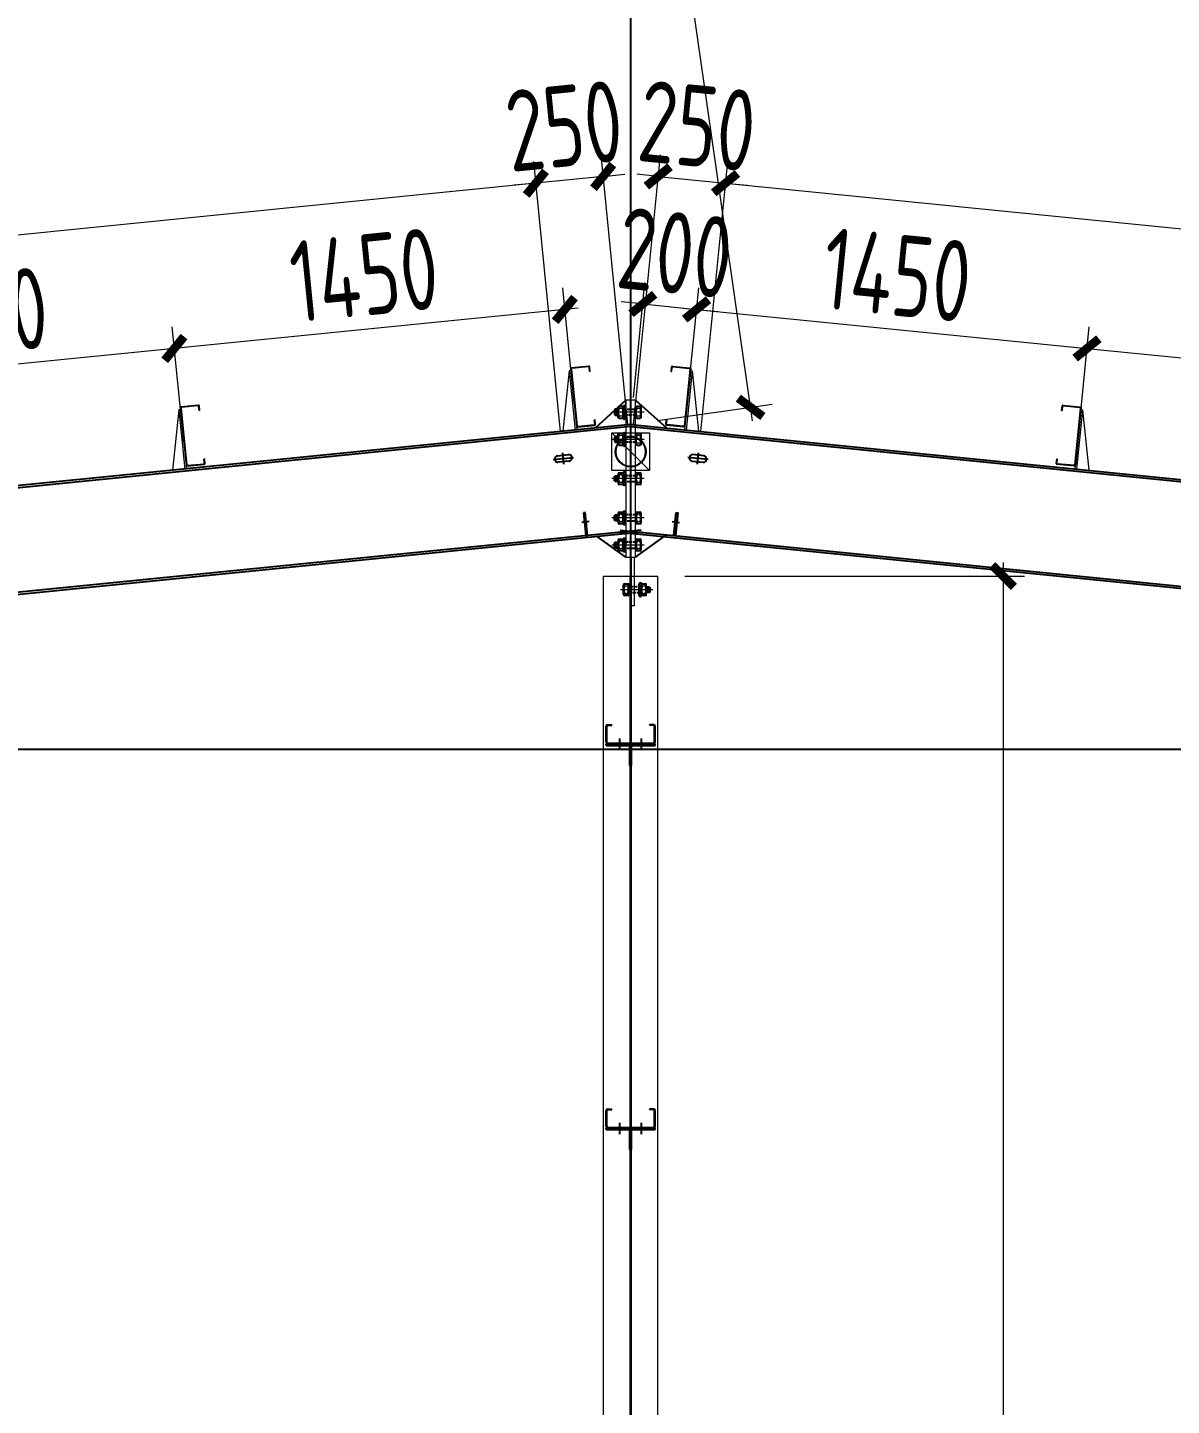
# Model space of a CAD drawing. Header units: millimetres. Extents: x -300006 to 582436, y -239689 to 0.
# Drawn here: x -79431 to -75204, y -214341 to -209249 of the extents above; entities that cross this region are included whole.
import ezdxf

# ---------------------------------------------------------------- set-up
doc = ezdxf.new("R2010")
doc.units = ezdxf.units.MM
doc.linetypes.add('ACAD_ISO02W100', pattern=[15, 12, -3])
doc.linetypes.add('DIVIDE2', pattern=[15.875, 6.35, -3.175, 0, -3.175, 0, -3.175])
for name, color, linetype in [('CENTER', 1, 'Continuous'), ('OTHEA', 253, 'Continuous'), ('PUB_HATCH', 8, 'Continuous'), ('螺栓', 15, 'Continuous')]:
    doc.layers.add(name, color=color, linetype=linetype)
doc.layers.add('钢架', color=7, linetype='Continuous', lineweight=25)
doc.styles.add('样式 1', font='gbenor.shx', dxfattribs={"width": 0.8, "height": 300})
doc.dimstyles.new('1细化GJ实际标注', dxfattribs={"dimtxt": 800, "dimasz": 80, "dimexe": 80, "dimexo": 100, "dimgap": 50, "dimtad": 1, "dimdec": 0, "dimzin": 0, "dimdsep": 46, "dimtxsty": '样式 1', "dimblk1": 'ARCHTICK', "dimblk2": 'ARCHTICK', "dimsah": 1, "dimcen": 0.09, "dimdle": 50, "dimclrd": 252, "dimclre": 252, "dimclrt": 7, "dimadec": 0, "dimazin": 0, "dimtfac": 1, "dimtdec": 0, "dimtix": 1, "dimtmove": 2, "dimatfit": 3, "dimldrblk": 'ARCHTICK', "dimfxl": 80, "dimtolj": 1, "dimtzin": 0, "dimlwd": 13, "dimlwe": 13, "dimarcsym": 0})

# ---------------------------------------------------------------- blocks, each defined once
blk = doc.blocks.new('螺栓')
at = {"layer": 'CENTER', "lineweight": 18, "ltscale": 10}
blk.add_line((-69.5, 0), (50, 0), dxfattribs=at)
at = {"layer": '螺栓'}
for p, q in [((-58, -18.1), (-58, 18.1)), ((-58, 18.1), (-58, -18.1)), ((-55.3, 22), (-42.4, 22)), ((-39.7, -18.1), (-39.7, 18.1)), ((-39.7, -18.1), (-39.7, 18.1)), ((-39.7, -11), (-39.7, 11)), ((0, -22), (0, 22)), ((2.7, 24.7), (4.6, 24.7)), ((7.3, 22), (7.3, -22)), ((7.3, -18.1), (7.3, 18.1)), ((10.1, 22), (22.9, 22)), ((25.7, -18.1), (25.7, 18.1)), ((25.7, -18.1), (25.7, 18.1)), ((25.7, -11), (25.7, 11)), ((25.7, 11), (36.7, 11)), ((36.7, 11), (39.4, 8.2)), ((39.4, 8.2), (39.4, -7.9)), ((-58, -14.1), (-58, -18.1)), ((-42.4, -22), (-55.3, -22)), ((4.6, -24.8), (2.7, -24.8)), ((7.3, -14.1), (7.3, -18.1)), ((22.9, -22), (10.1, -22)), ((34.8, -11), (25.7, -11)), ((37.1, -11), (34.8, -11)), ((39.4, -7.9), (37.1, -11))]:
    blk.add_line(p, q, dxfattribs=at)
at = {"layer": '螺栓', "color": 5, "linetype": 'ACAD_ISO02W100'}
for p, q in [((-58, -11), (-58, 11)), ((7.3, 11), (-39.7, 11)), ((7.3, -11), (7.3, 11)), ((-39.7, -11), (7.3, -11))]:
    blk.add_line(p, q, dxfattribs=at)
at = {"layer": '螺栓', "lineweight": 18}
for p, q in [((-55.3, 14.1), (-42.4, 14.1)), ((10.1, 14.1), (22.9, 14.1)), ((-55.3, -14.1), (-42.4, -14.1)), ((10.1, -14.1), (22.9, -14.1))]:
    blk.add_line(p, q, dxfattribs=at)
at = {"layer": '螺栓', "color": 5}
for p, q in [((26, 0), (25.8, -11)), ((26.2, 11), (26, 0)), ((27.5, 0), (27.4, -0.7)), ((27.5, 5.1), (27.5, 3.6)), ((27.5, 2.9), (27.5, 1.5)), ((27.5, 0.7), (27.5, 0)), ((27.7, 11), (27.6, 10.2)), ((27.6, 9.5), (27.6, 8)), ((27.6, 7.3), (27.6, 5.8)), ((28.9, 0), (28.7, -11)), ((29.1, 11), (28.9, 0)), ((30.5, 5.1), (30.4, 3.6)), ((30.4, 2.9), (30.4, 1.4)), ((30.4, 0.7), (30.4, 0)), ((30.4, 0), (30.4, -0.8)), ((30.6, 11), (30.5, 10.1)), ((30.5, 9.4), (30.5, 8)), ((30.5, 7.2), (30.5, 5.8)), ((31.8, 0), (31.6, -11)), ((32, 11), (31.8, 0)), ((33.4, 5), (33.3, 3.5)), ((33.3, 2.8), (33.3, 1.4)), ((33.3, 0.6), (33.3, 0)), ((33.3, 0), (33.3, -0.8)), ((33.4, 9.4), (33.4, 7.9)), ((33.4, 7.2), (33.4, 5.7)), ((33.5, 11), (33.5, 10.1)), ((34.7, 0), (34.5, -11)), ((34.9, 11), (34.7, 0)), ((36.2, 2.8), (36.2, 1.3)), ((36.2, 0.6), (36.2, 0)), ((36.2, 0), (36.2, -0.9)), ((36.4, 9.3), (36.3, 7.9)), ((36.3, 7.1), (36.3, 5.7)), ((36.3, 5), (36.3, 3.5)), ((36.4, 11), (36.4, 10)), ((37.6, 0), (37.5, -10.5)), ((37.8, 9.8), (37.6, 0)), ((39.2, 2.7), (39.1, 1.3)), ((39.1, 0.5), (39.1, 0)), ((39.1, 0), (39.1, -0.9)), ((39.3, 8.4), (39.2, 7.8)), ((39.2, 7.1), (39.2, 5.6)), ((39.2, 4.9), (39.2, 3.4)), ((27.4, -5.8), (27.3, -7.3)), ((27.3, -8), (27.3, -9.4)), ((27.3, -10.2), (27.3, -11)), ((27.4, -1.4), (27.4, -2.9)), ((27.4, -3.6), (27.4, -5.1)), ((30.3, -5.9), (30.2, -7.3)), ((30.2, -8), (30.2, -9.5)), ((30.2, -10.2), (30.2, -11)), ((30.3, -1.5), (30.3, -2.9)), ((30.3, -3.7), (30.3, -5.1)), ((33.1, -8.1), (33.1, -9.5)), ((33.1, -10.3), (33.1, -11)), ((33.3, -1.5), (33.2, -3)), ((33.2, -3.7), (33.2, -5.2)), ((33.2, -5.9), (33.2, -7.4)), ((36.1, -8.1), (36, -9.6)), ((36, -10.3), (36, -11)), ((36.2, -1.6), (36.1, -3.1)), ((36.1, -3.8), (36.1, -5.2)), ((36.1, -6), (36.1, -7.4)), ((39.1, -1.6), (39, -3.1)), ((39, -3.8), (39, -5.3)), ((39, -6), (39, -7.5)), ((39, -8.2), (39, -8.5))]:
    blk.add_line(p, q, dxfattribs=at)
at = {"layer": '螺栓'}
for centre, radius, start, end in [((-53.8, 18.1), 4.18, 110.0359, 249.9631), ((-20.3, 0), 37.7, 157.9879, 202.0111), ((-43.9, 18.1), 4.18, 290.0359, 69.9631), ((-77.4, 0), 37.7, 337.9879, 22.0111), ((2.7, 22), 2.75, 89.9995, 179.9995), ((4.6, 22), 2.75, 359.9995, 89.9995), ((11.5, 18.1), 4.18, 110.0359, 249.9631), ((45.1, 0), 37.7, 157.9879, 202.0111), ((21.5, 18.1), 4.18, 290.0359, 69.9631), ((-12.1, 0), 37.7, 337.9879, 22.0111), ((-53.8, -18.1), 4.18, 110.0359, 249.9631), ((-43.9, -18.1), 4.18, 290.0359, 69.9631), ((2.7, -22), 2.75, 179.9995, 269.9995), ((4.6, -22), 2.75, 269.9995, 359.9995), ((11.5, -18.1), 4.18, 110.0359, 249.9631), ((21.5, -18.1), 4.18, 290.0359, 69.9631)]:
    blk.add_arc(centre, radius, start, end, dxfattribs=at)
blk = doc.blocks.new('_ArchTick')
at = {"color": 0, "linetype": 'ByBlock', "const_width": 0.4}
blk.add_lwpolyline([(-0.5, -0.5), (0.5, 0.5)], dxfattribs=at)
blk = doc.blocks.new('*D420')
at = {"color": 252, "lineweight": 13, "transparency": 16777216}
for p, q in [((-76752.3, -210702.2), (-77441.3, -205896.6)), ((-77778.2, -205995.4), (-77355, -205934.8)), ((-77103.5, -210702), (-76680.2, -210641.3))]:
    blk.add_line(p, q, dxfattribs=at)
at = {"layer": 'Defpoints', "color": 0, "transparency": 16777216}
for p in [(-77434.2, -205946.1), (-77877.2, -206009.6), (-77202.5, -210716.2)]:
    blk.add_point(p, dxfattribs=at)
at = {"color": 252, "lineweight": 13, "transparency": 16777216, "xscale": 80, "yscale": 80, "zscale": 80}
for p, rotation in [((-77434.2, -205946.1), 98.15877461696832), ((-76759.4, -210652.7), 278.1587746169683)]:
    blk.add_blockref('_ArchTick', p, dxfattribs=dict(at, rotation=rotation))
at = {"color": 7, "transparency": 16777216, "insert": (-76898.8, -208271), "char_height": 300, "attachment_point": 5, "rotation": 278.1588, "style": '样式 1'}
blk.add_mtext('\\A1;4755', dxfattribs=at)
blk = doc.blocks.new('*D419')
at = {"color": 252, "lineweight": 13, "transparency": 16777216}
for p, q in [((-77411.3, -210636.7), (-77453.8, -210211.4)), ((-77396.1, -210286), (-78938.4, -210440.1)), ((-78854.1, -210780.9), (-78896.6, -210355.5))]:
    blk.add_line(p, q, dxfattribs=at)
at = {"layer": 'Defpoints', "color": 0, "transparency": 16777216}
for p in [(-78888.6, -210435.1), (-77401.3, -210736.2), (-78844.1, -210880.4)]:
    blk.add_point(p, dxfattribs=at)
at = {"color": 252, "lineweight": 13, "transparency": 16777216, "xscale": 80, "yscale": 80, "zscale": 80}
for p, rotation in [((-77445.8, -210291), 5.705221737522388), ((-78888.6, -210435.1), 185.7052217375224)]:
    blk.add_blockref('_ArchTick', p, dxfattribs=dict(at, rotation=rotation))
at = {"color": 7, "transparency": 16777216, "insert": (-78187.1, -210164), "char_height": 300, "attachment_point": 5, "rotation": 5.7052, "style": '样式 1'}
blk.add_mtext('\\A1;1450', dxfattribs=at)
blk = doc.blocks.new('*D421')
at = {"color": 252, "lineweight": 13, "transparency": 16777216}
for p, q in [((-77192.4, -210616.7), (-77149.6, -210191.2)), ((-76993.6, -210636.7), (-76950.7, -210211.3)), ((-77157.6, -210270.8), (-77237.2, -210262.8)), ((-77157.6, -210270.8), (-76958.8, -210290.9)), ((-76958.8, -210290.9), (-76879.2, -210298.9))]:
    blk.add_line(p, q, dxfattribs=at)
at = {"layer": 'Defpoints', "color": 0, "transparency": 16777216}
for p in [(-76958.8, -210290.9), (-77202.5, -210716.2), (-77003.6, -210736.2)]:
    blk.add_point(p, dxfattribs=at)
at = {"color": 252, "lineweight": 13, "transparency": 16777216, "xscale": 80, "yscale": 80, "zscale": 80}
for p, rotation in [((-77157.6, -210270.8), 354.2504387235687), ((-76958.8, -210290.9), 174.2504387235687)]:
    blk.add_blockref('_ArchTick', p, dxfattribs=dict(at, rotation=rotation))
at = {"color": 7, "transparency": 16777216, "insert": (-77038.1, -210081.9), "char_height": 300, "attachment_point": 5, "rotation": 354.2504, "style": '样式 1'}
blk.add_mtext('\\A1;200', dxfattribs=at)
blk = doc.blocks.new('*D422')
at = {"color": 252, "lineweight": 13, "transparency": 16777216}
for p, q in [((-78854.1, -210781), (-78896.6, -210355.6)), ((-78838.9, -210430.3), (-80381.2, -210584.4)), ((-80296.9, -210925.1), (-80339.4, -210499.8))]:
    blk.add_line(p, q, dxfattribs=at)
at = {"layer": 'Defpoints', "color": 0, "transparency": 16777216}
for p in [(-80331.4, -210579.4), (-78844.1, -210880.5), (-80286.9, -211024.6)]:
    blk.add_point(p, dxfattribs=at)
at = {"color": 252, "lineweight": 13, "transparency": 16777216, "xscale": 80, "yscale": 80, "zscale": 80}
for p, rotation in [((-78888.6, -210435.2), 5.705221737522388), ((-80331.4, -210579.4), 185.7052217375224)]:
    blk.add_blockref('_ArchTick', p, dxfattribs=dict(at, rotation=rotation))
at = {"color": 7, "transparency": 16777216, "insert": (-79629.9, -210308.3), "char_height": 300, "attachment_point": 5, "rotation": 5.7052, "style": '样式 1'}
blk.add_mtext('\\A1;1450', dxfattribs=at)
blk = doc.blocks.new('*D434')
at = {"color": 252, "lineweight": 13, "transparency": 16777216}
for p, q in [((-76993.7, -210636.7), (-76951.2, -210211.4)), ((-77008.9, -210286), (-75466.5, -210440.1)), ((-75550.8, -210780.9), (-75508.3, -210355.5))]:
    blk.add_line(p, q, dxfattribs=at)
at = {"layer": 'Defpoints', "color": 0, "transparency": 16777216}
for p in [(-75516.3, -210435.1), (-77003.6, -210736.2), (-75560.8, -210880.4)]:
    blk.add_point(p, dxfattribs=at)
at = {"color": 252, "lineweight": 13, "transparency": 16777216, "xscale": 80, "yscale": 80, "zscale": 80}
for p, rotation in [((-76959.1, -210291), 174.2947782624776), ((-75516.3, -210435.1), 354.2947782624776)]:
    blk.add_blockref('_ArchTick', p, dxfattribs=dict(at, rotation=rotation))
at = {"color": 7, "transparency": 16777216, "insert": (-76217.8, -210164), "char_height": 300, "attachment_point": 5, "rotation": 354.2948, "style": '样式 1'}
blk.add_mtext('\\A1;1450', dxfattribs=at)
blk = doc.blocks.new('*D430')
at = {"color": 252, "lineweight": 13, "transparency": 16777216}
for p, q in [((-75550.8, -210781), (-75508.4, -210355.6)), ((-75566.1, -210430.3), (-74023.7, -210584.4)), ((-74108, -210925.1), (-74065.5, -210499.8))]:
    blk.add_line(p, q, dxfattribs=at)
at = {"layer": 'Defpoints', "color": 0, "transparency": 16777216}
for p in [(-74073.5, -210579.4), (-75560.8, -210880.5), (-74118, -211024.6)]:
    blk.add_point(p, dxfattribs=at)
at = {"color": 252, "lineweight": 13, "transparency": 16777216, "xscale": 80, "yscale": 80, "zscale": 80}
for p, rotation in [((-75516.3, -210435.2), 174.2947782624776), ((-74073.5, -210579.4), 354.2947782624776)]:
    blk.add_blockref('_ArchTick', p, dxfattribs=dict(at, rotation=rotation))
at = {"color": 7, "transparency": 16777216, "insert": (-74775, -210308.3), "char_height": 300, "attachment_point": 5, "rotation": 354.2948, "style": '样式 1'}
blk.add_mtext('\\A1;1450', dxfattribs=at)
blk = doc.blocks.new('*D462')
at = {"color": 252, "lineweight": 13, "transparency": 16777216}
for p, q in [((-77212.4, -210717.2), (-77312.1, -209720)), ((-77461.2, -210742.1), (-77560.9, -209744.8)), ((-77304.2, -209799.6), (-77552.9, -209824.4)), ((-77304.2, -209799.6), (-77224.6, -209791.6)), ((-77552.9, -209824.4), (-77632.5, -209832.4))]:
    blk.add_line(p, q, dxfattribs=at)
at = {"layer": 'Defpoints', "color": 0, "transparency": 16777216}
for p in [(-77552.9, -209824.4), (-77202.5, -210816.7), (-77451.2, -210841.6)]:
    blk.add_point(p, dxfattribs=at)
at = {"color": 252, "lineweight": 13, "transparency": 16777216, "xscale": 80, "yscale": 80, "zscale": 80}
for p, rotation in [((-77552.9, -209824.4), 5.710593137496324), ((-77304.2, -209799.6), 185.7105931374963)]:
    blk.add_blockref('_ArchTick', p, dxfattribs=dict(at, rotation=rotation))
at = {"color": 7, "transparency": 16777216, "insert": (-77448.4, -209613), "char_height": 300, "attachment_point": 5, "rotation": 5.7106, "style": '样式 1'}
blk.add_mtext('\\A1;250', dxfattribs=at)
blk = doc.blocks.new('*D463')
at = {"color": 252, "lineweight": 13, "transparency": 16777216}
for p, q in [((-77461.2, -210742.1), (-77560.9, -209744.8)), ((-77503.2, -209819.5), (-83184, -210387.5)), ((-83042.5, -211300.2), (-83142.2, -210303))]:
    blk.add_line(p, q, dxfattribs=at)
at = {"layer": 'Defpoints', "color": 0, "transparency": 16777216}
for p in [(-83134.2, -210382.6), (-77451.2, -210841.6), (-83032.5, -211399.7)]:
    blk.add_point(p, dxfattribs=at)
at = {"color": 252, "lineweight": 13, "transparency": 16777216, "xscale": 80, "yscale": 80, "zscale": 80}
for p, rotation in [((-77552.9, -209824.4), 5.710593137500392), ((-83134.2, -210382.6), 185.7105931375004)]:
    blk.add_blockref('_ArchTick', p, dxfattribs=dict(at, rotation=rotation))
at = {"color": 7, "transparency": 16777216, "insert": (-80363.5, -209904.5), "char_height": 300, "attachment_point": 5, "rotation": 5.7106, "style": '样式 1'}
blk.add_mtext('\\A1;5609', dxfattribs=at)
blk = doc.blocks.new('*D466')
at = {"color": 252, "lineweight": 13, "transparency": 16777216}
for p, q in [((-77192.5, -210717.2), (-77092.8, -209720)), ((-76943.8, -210742.1), (-76844, -209744.8)), ((-77100.7, -209799.6), (-77180.3, -209791.6)), ((-77100.7, -209799.6), (-76852, -209824.4)), ((-76852, -209824.4), (-76772.4, -209832.4))]:
    blk.add_line(p, q, dxfattribs=at)
at = {"layer": 'Defpoints', "color": 0, "transparency": 16777216}
for p in [(-76852, -209824.4), (-77202.5, -210816.7), (-76953.7, -210841.6)]:
    blk.add_point(p, dxfattribs=at)
at = {"color": 252, "lineweight": 13, "transparency": 16777216, "xscale": 80, "yscale": 80, "zscale": 80}
for p, rotation in [((-77100.7, -209799.6), 354.2894068625037), ((-76852, -209824.4), 174.2894068625037)]:
    blk.add_blockref('_ArchTick', p, dxfattribs=dict(at, rotation=rotation))
at = {"color": 7, "transparency": 16777216, "insert": (-76956.5, -209613), "char_height": 300, "attachment_point": 5, "rotation": 354.2894, "style": '样式 1'}
blk.add_mtext('\\A1;250', dxfattribs=at)
blk = doc.blocks.new('*D467')
at = {"color": 252, "lineweight": 13, "transparency": 16777216}
for p, q in [((-76943.8, -210742.1), (-76844, -209744.8)), ((-76901.7, -209819.5), (-71220.9, -210387.5)), ((-71362.5, -211300.2), (-71262.7, -210303))]:
    blk.add_line(p, q, dxfattribs=at)
at = {"layer": 'Defpoints', "color": 0, "transparency": 16777216}
for p in [(-71270.7, -210382.6), (-76953.7, -210841.6), (-71372.4, -211399.7)]:
    blk.add_point(p, dxfattribs=at)
at = {"color": 252, "lineweight": 13, "transparency": 16777216, "xscale": 80, "yscale": 80, "zscale": 80}
for p, rotation in [((-76852, -209824.4), 174.2894068624995), ((-71270.7, -210382.6), 354.2894068624996)]:
    blk.add_blockref('_ArchTick', p, dxfattribs=dict(at, rotation=rotation))
at = {"color": 7, "transparency": 16777216, "insert": (-74041.4, -209904.5), "char_height": 300, "attachment_point": 5, "rotation": 354.2894, "style": '样式 1'}
blk.add_mtext('\\A1;5609', dxfattribs=at)
blk = doc.blocks.new('*D529')
at = {"color": 252, "lineweight": 13, "transparency": 16777216}
for p, q in [((-75826.7, -211226.5), (-75826.7, -221940.7)), ((-77002.4, -211276.5), (-75746.7, -211276.5)), ((-77002.4, -221890.7), (-75746.7, -221890.7))]:
    blk.add_line(p, q, dxfattribs=at)
at = {"layer": 'Defpoints', "color": 0, "transparency": 16777216}
for p in [(-77102.4, -211276.5), (-77102.4, -221890.7), (-75826.7, -221890.7)]:
    blk.add_point(p, dxfattribs=at)
at = {"color": 252, "lineweight": 13, "transparency": 16777216, "xscale": 80, "yscale": 80, "zscale": 80}
for p, rotation in [((-75826.7, -211276.5), 90), ((-75826.7, -221890.7), 270)]:
    blk.add_blockref('_ArchTick', p, dxfattribs=dict(at, rotation=rotation))
at = {"color": 7, "transparency": 16777216, "insert": (-76026.7, -216583.6), "char_height": 300, "attachment_point": 5, "rotation": 90, "style": '样式 1'}
blk.add_mtext('\\A1;10614', dxfattribs=at)

msp = doc.modelspace()

# ---------------------------------------------------------------- linework, layer by layer
at = {"color": 1}
for p, q in [((-77202.5, -221915.7), (-77202.5, -200167.6)), ((-113565.6, -211915.7), (-52679.5, -211915.7))]:
    msp.add_line(p, q, dxfattribs=at)
at = {"color": 3, "lineweight": 13}
for p, q in [((-77429.4, -210517.6), (-77452.8, -210741.2)), ((-77429.4, -210517.6), (-77452.8, -210741.2)), ((-77423.4, -210516.9), (-77429.4, -210517.6)), ((-77423.4, -210516.9), (-77429.4, -210517.6)), ((-77429.4, -210517.6), (-77407.3, -210736.7)), ((-77429.4, -210517.6), (-77407.3, -210736.7)), ((-77429.4, -210517.6), (-77407.3, -210736.7)), ((-77429.4, -210517.6), (-77407.3, -210736.7)), ((-77424.2, -210508.6), (-77401.3, -210736.1)), ((-77424.2, -210508.6), (-77401.3, -210736.1)), ((-77424.1, -210510), (-77402.7, -210723.1)), ((-77424.1, -210510), (-77402.7, -210723.1)), ((-77423.4, -210516.9), (-77401.3, -210736.1)), ((-77423.4, -210516.9), (-77401.3, -210736.1)), ((-77356.8, -210500.4), (-77421.5, -210506.7)), ((-77356.8, -210500.4), (-77421.5, -210506.7)), ((-77420.9, -210511.6), (-77399.9, -210720.8)), ((-77420.9, -210511.6), (-77399.9, -210720.8)), ((-77358.5, -210503.6), (-77419.2, -210509.4)), ((-77358.5, -210503.6), (-77419.2, -210509.4)), ((-77354.7, -210520.3), (-77356.3, -210505.3)), ((-77354.7, -210520.3), (-77356.3, -210505.3)), ((-77351.7, -210520), (-77354.7, -210520.3)), ((-77351.7, -210520), (-77354.7, -210520.3)), ((-77351.7, -210520), (-77353.5, -210503)), ((-77351.7, -210520), (-77353.5, -210503)), ((-77053.2, -210520), (-77051.4, -210503)), ((-77053.2, -210520), (-77051.4, -210503)), ((-77053.2, -210520), (-77050.2, -210520.3)), ((-77053.2, -210520), (-77050.2, -210520.3)), ((-77050.2, -210520.3), (-77048.6, -210505.3)), ((-77050.2, -210520.3), (-77048.6, -210505.3)), ((-77048.1, -210500.4), (-76983.5, -210506.7)), ((-77048.1, -210500.4), (-76983.5, -210506.7)), ((-77046.4, -210503.6), (-76985.8, -210509.4)), ((-77046.4, -210503.6), (-76985.8, -210509.4)), ((-76984, -210511.6), (-77005, -210720.8)), ((-76984, -210511.6), (-77005, -210720.8)), ((-76980.7, -210508.6), (-77003.6, -210736.1)), ((-76980.7, -210508.6), (-77003.6, -210736.1)), ((-76981.5, -210516.9), (-77003.6, -210736.1)), ((-76981.5, -210516.9), (-77003.6, -210736.1)), ((-76980.8, -210510), (-77002.2, -210723.1)), ((-76980.8, -210510), (-77002.2, -210723.1)), ((-76975.5, -210517.6), (-76997.6, -210736.7)), ((-76975.5, -210517.6), (-76997.6, -210736.7)), ((-76975.5, -210517.6), (-76997.6, -210736.7)), ((-76975.5, -210517.6), (-76997.6, -210736.7)), ((-76981.5, -210516.9), (-76975.5, -210517.6)), ((-76981.5, -210516.9), (-76975.5, -210517.6)), ((-76975.5, -210517.6), (-76952.2, -210741.2)), ((-76975.5, -210517.6), (-76952.2, -210741.2)), ((-78872.2, -210661.8), (-78895.6, -210885.5)), ((-78872.2, -210661.8), (-78895.6, -210885.5)), ((-78866.2, -210661.2), (-78872.2, -210661.8)), ((-78866.2, -210661.2), (-78872.2, -210661.8)), ((-78872.2, -210661.8), (-78850.1, -210881)), ((-78872.2, -210661.8), (-78850.1, -210881)), ((-78872.2, -210661.8), (-78850.1, -210881)), ((-78872.2, -210661.8), (-78850.1, -210881)), ((-78867, -210652.9), (-78844.1, -210880.4)), ((-78867, -210652.9), (-78844.1, -210880.4)), ((-78866.9, -210654.2), (-78845.5, -210867.4)), ((-78866.9, -210654.2), (-78845.5, -210867.4)), ((-78866.2, -210661.2), (-78844.1, -210880.4)), ((-78866.2, -210661.2), (-78844.1, -210880.4)), ((-78799.6, -210644.7), (-78864.3, -210650.9)), ((-78799.6, -210644.7), (-78864.3, -210650.9)), ((-78863.7, -210655.9), (-78842.7, -210865.1)), ((-78863.7, -210655.9), (-78842.7, -210865.1)), ((-78801.3, -210647.8), (-78862, -210653.7)), ((-78801.3, -210647.8), (-78862, -210653.7)), ((-78797.5, -210664.5), (-78799.1, -210649.6)), ((-78797.5, -210664.5), (-78799.1, -210649.6)), ((-78794.5, -210664.2), (-78797.5, -210664.5)), ((-78794.5, -210664.2), (-78797.5, -210664.5)), ((-78794.5, -210664.2), (-78796.3, -210647.3)), ((-78794.5, -210664.2), (-78796.3, -210647.3)), ((-75610.4, -210664.2), (-75608.6, -210647.3)), ((-75610.4, -210664.2), (-75608.6, -210647.3)), ((-75610.4, -210664.2), (-75607.4, -210664.5)), ((-75610.4, -210664.2), (-75607.4, -210664.5)), ((-75607.4, -210664.5), (-75605.8, -210649.6)), ((-75607.4, -210664.5), (-75605.8, -210649.6)), ((-75605.3, -210644.7), (-75540.6, -210650.9)), ((-75605.3, -210644.7), (-75540.6, -210650.9)), ((-75603.6, -210647.8), (-75543, -210653.7)), ((-75603.6, -210647.8), (-75543, -210653.7)), ((-75541.2, -210655.9), (-75562.2, -210865.1)), ((-75541.2, -210655.9), (-75562.2, -210865.1)), ((-75537.9, -210652.9), (-75560.8, -210880.4)), ((-75537.9, -210652.9), (-75560.8, -210880.4)), ((-75538.7, -210661.2), (-75560.8, -210880.4)), ((-75538.7, -210661.2), (-75560.8, -210880.4)), ((-75538, -210654.2), (-75559.4, -210867.4)), ((-75538, -210654.2), (-75559.4, -210867.4)), ((-75532.7, -210661.8), (-75554.8, -210881)), ((-75532.7, -210661.8), (-75554.8, -210881)), ((-75532.7, -210661.8), (-75554.8, -210881)), ((-75532.7, -210661.8), (-75554.8, -210881)), ((-75538.7, -210661.2), (-75532.7, -210661.8)), ((-75538.7, -210661.2), (-75532.7, -210661.8)), ((-75532.7, -210661.8), (-75509.3, -210885.5)), ((-75532.7, -210661.8), (-75509.3, -210885.5)), ((-77401.3, -210736.1), (-77452.8, -210741.2)), ((-77401.3, -210736.1), (-77452.8, -210741.2)), ((-77399.4, -210725.8), (-77334.7, -210719.5)), ((-77399.4, -210725.8), (-77334.7, -210719.5)), ((-77397.7, -210722.6), (-77337, -210716.8)), ((-77397.7, -210722.6), (-77337, -210716.8)), ((-77333.8, -210699.3), (-77336.8, -210699.6)), ((-77333.8, -210699.3), (-77336.8, -210699.6)), ((-77335.3, -210714.6), (-77336.8, -210699.6)), ((-77335.3, -210714.6), (-77336.8, -210699.6)), ((-77332.1, -210716.2), (-77333.8, -210699.3)), ((-77332.1, -210716.2), (-77333.8, -210699.3)), ((-77072.9, -210716.2), (-77071.1, -210699.3)), ((-77072.9, -210716.2), (-77071.1, -210699.3)), ((-77071.1, -210699.3), (-77068.1, -210699.6)), ((-77071.1, -210699.3), (-77068.1, -210699.6)), ((-77005.5, -210725.8), (-77070.2, -210719.5)), ((-77005.5, -210725.8), (-77070.2, -210719.5)), ((-77069.7, -210714.6), (-77068.1, -210699.6)), ((-77069.7, -210714.6), (-77068.1, -210699.6)), ((-77007.2, -210722.6), (-77067.9, -210716.8)), ((-77007.2, -210722.6), (-77067.9, -210716.8)), ((-77003.6, -210736.1), (-76952.2, -210741.2)), ((-77003.6, -210736.1), (-76952.2, -210741.2)), ((-78844.1, -210880.4), (-78895.6, -210885.5)), ((-78844.1, -210880.4), (-78895.6, -210885.5)), ((-78842.2, -210870.1), (-78777.5, -210863.8)), ((-78842.2, -210870.1), (-78777.5, -210863.8)), ((-78840.5, -210866.9), (-78779.8, -210861)), ((-78840.5, -210866.9), (-78779.8, -210861)), ((-78776.6, -210843.6), (-78779.6, -210843.9)), ((-78776.6, -210843.6), (-78779.6, -210843.9)), ((-78778.1, -210858.8), (-78779.6, -210843.9)), ((-78778.1, -210858.8), (-78779.6, -210843.9)), ((-78774.9, -210860.5), (-78776.6, -210843.6)), ((-78774.9, -210860.5), (-78776.6, -210843.6)), ((-75630.1, -210860.5), (-75628.3, -210843.6)), ((-75630.1, -210860.5), (-75628.3, -210843.6)), ((-75628.3, -210843.6), (-75625.3, -210843.9)), ((-75628.3, -210843.6), (-75625.3, -210843.9)), ((-75562.7, -210870.1), (-75627.4, -210863.8)), ((-75562.7, -210870.1), (-75627.4, -210863.8)), ((-75626.9, -210858.8), (-75625.3, -210843.9)), ((-75626.9, -210858.8), (-75625.3, -210843.9)), ((-75564.4, -210866.9), (-75625.1, -210861)), ((-75564.4, -210866.9), (-75625.1, -210861)), ((-75560.8, -210880.4), (-75509.3, -210885.5)), ((-75560.8, -210880.4), (-75509.3, -210885.5))]:
    msp.add_line(p, q, dxfattribs=at)
at = {"color": 4, "linetype": 'ByBlock', "lineweight": 18}
for p, q in [((-77202.5, -210626.2), (-77220.5, -210626.2)), ((-77220.5, -210626.2), (-77220.5, -211206.5)), ((-77184.5, -210626.2), (-77202.5, -210626.2)), ((-77202.5, -210626.2), (-77202.5, -211206.5)), ((-77202.5, -211206.5), (-77202.5, -210626.2)), ((-77184.5, -211206.5), (-77184.5, -210626.2)), ((-77184.5, -210716.2), (-77220.5, -210716.2)), ((-77132.5, -210886.7), (-77272.5, -210746.7)), ((-77220.5, -211116.5), (-77184.5, -211116.5)), ((-77220.5, -211206.5), (-77202.5, -211206.5)), ((-77202.5, -211206.5), (-77184.5, -211206.5))]:
    msp.add_line(p, q, dxfattribs=at)
at = {"color": 0}
for p, q in [((-77202.5, -210716.2), (-84184.5, -211414.4)), ((-77201.7, -210724.2), (-84183.8, -211422.4)), ((-77203.3, -210724.2), (-70221.2, -211422.4)), ((-77202.5, -210716.2), (-70220.4, -211414.4)), ((-77163.5, -211106.2), (-84145.5, -211804.5)), ((-77162.7, -211114.2), (-84144.7, -211812.4)), ((-77242.3, -211114.2), (-70260.2, -211812.4)), ((-77241.5, -211106.2), (-70259.4, -211804.5))]:
    msp.add_line(p, q, dxfattribs=at)
for p, q in [((-77488.8, -210845.3), (-77413.7, -210837.8)), ((-77472.3, -210831.6), (-77432.5, -210827.6)), ((-77449.1, -210862.3), (-77453.3, -210820.8)), ((-76916.2, -210845.3), (-76991.3, -210837.8)), ((-76932.6, -210831.6), (-76972.4, -210827.6)), ((-76955.8, -210862.3), (-76951.6, -210820.8)), ((-77430.1, -210851.5), (-77469.9, -210855.5)), ((-76974.8, -210851.5), (-76935, -210855.5))]:
    msp.add_line(p, q)
at = {"color": 0, "ltscale": 1.5}
msp.add_line((-77220.5, -211206.5), (-77326, -211130.2), dxfattribs=at)
at = {"color": 0, "linetype": 'ByBlock', "lineweight": 18}
for p, q in [((-77302.5, -221890.7), (-77302.4, -211276.5)), ((-77302.4, -211276.5), (-77102.4, -211276.5)), ((-77205, -221890.7), (-77204.9, -211276.5)), ((-77200, -221890.7), (-77199.9, -211276.5)), ((-77102.5, -221890.7), (-77102.4, -211276.5)), ((-77202.5, -221915.7), (-77202.5, -211355.9))]:
    msp.add_line(p, q, dxfattribs=at)
at = {"color": 3}
for p, q in [((-77292.5, -211890.8), (-77292.5, -211830.8)), ((-77290.5, -211890.8), (-77290.5, -211830.8)), ((-77287.5, -211825.8), (-77272.5, -211825.8)), ((-77287.5, -211827.8), (-77272.5, -211827.8)), ((-77272.5, -211827.8), (-77272.5, -211825.8)), ((-77117.5, -211825.8), (-77132.5, -211825.8)), ((-77132.5, -211825.8), (-77132.5, -211827.8)), ((-77117.5, -211827.8), (-77132.5, -211827.8)), ((-77114.5, -211890.8), (-77114.5, -211830.8)), ((-77112.5, -211890.8), (-77112.5, -211830.8)), ((-77292.5, -211895.8), (-77112.5, -211895.8)), ((-77292.5, -211901.8), (-77292.5, -211895.8)), ((-77292.5, -211901.8), (-77112.5, -211901.8)), ((-77287.5, -211893.8), (-77117.5, -211893.8)), ((-77205.5, -211975.8), (-77205.5, -211901.8)), ((-77199.5, -211975.8), (-77199.5, -211901.8)), ((-77112.5, -211901.8), (-77112.5, -211895.8)), ((-77205.5, -211975.8), (-77199.5, -211975.8)), ((-77292.5, -213310.8), (-77292.5, -213250.8)), ((-77290.5, -213310.8), (-77290.5, -213250.8)), ((-77287.5, -213245.8), (-77272.5, -213245.8)), ((-77287.5, -213247.8), (-77272.5, -213247.8)), ((-77272.5, -213247.8), (-77272.5, -213245.8)), ((-77117.5, -213245.8), (-77132.5, -213245.8)), ((-77132.5, -213245.8), (-77132.5, -213247.8)), ((-77117.5, -213247.8), (-77132.5, -213247.8)), ((-77114.5, -213310.8), (-77114.5, -213250.8)), ((-77112.5, -213310.8), (-77112.5, -213250.8)), ((-77292.5, -213315.8), (-77112.5, -213315.8)), ((-77292.5, -213321.8), (-77292.5, -213315.8)), ((-77292.5, -213321.8), (-77112.5, -213321.8)), ((-77287.5, -213313.8), (-77117.5, -213313.8)), ((-77205.5, -213395.8), (-77205.5, -213321.8)), ((-77199.5, -213395.8), (-77199.5, -213321.8)), ((-77112.5, -213321.8), (-77112.5, -213315.8)), ((-77205.5, -213395.8), (-77199.5, -213395.8))]:
    msp.add_line(p, q, dxfattribs=at)
at = {"color": 3, "linetype": 'DIVIDE2', "ltscale": 10}
for p, q in [((-77242.5, -211918.5), (-77242.5, -211877)), ((-77162.5, -211918.5), (-77162.5, -211877)), ((-77242.5, -213338.5), (-77242.5, -213297)), ((-77162.5, -213338.5), (-77162.5, -213297))]:
    msp.add_line(p, q, dxfattribs=at)
at = {"color": 4, "linetype": 'ByBlock', "lineweight": 18}
msp.add_lwpolyline([(-77272.5, -210746.7), (-77132.5, -210746.7), (-77132.5, -210886.7), (-77272.5, -210886.7)], close=True, dxfattribs=at)
for points in [[(-77355.5, -211075.2), (-77382.9, -211078)], [(-77049.5, -211075.2), (-77022, -211078)]]:
    msp.add_lwpolyline(points)
at = {"const_width": 10}
for points in [[(-77362.4, -211075.9), (-77376.6, -211077.3)], [(-77042.5, -211075.9), (-77028.3, -211077.3)]]:
    msp.add_lwpolyline(points, dxfattribs=at)
at = {"color": 4, "linetype": 'ByBlock', "lineweight": 18}
for radius in [57, 54]:
    msp.add_circle((-77202.5, -210816.7), radius, dxfattribs=at)
at = {"color": 3, "lineweight": 13}
for centre, radius, start, end in [((-77421.1, -210509.7), 3, 95.9977, 185.9977), ((-77421.1, -210509.7), 3, 95.9977, 185.9977), ((-77419, -210511.4), 2, 95.9977, 185.9977), ((-77419, -210511.4), 2, 95.9977, 185.9977), ((-77358.3, -210505.6), 2, 5.9977, 95.9977), ((-77358.3, -210505.6), 2, 5.9977, 95.9977), ((-77356.5, -210503.4), 3, 5.9977, 95.9977), ((-77356.5, -210503.4), 3, 5.9977, 95.9977), ((-77048.4, -210503.4), 3, 84.0023, 174.0023), ((-77048.4, -210503.4), 3, 84.0023, 174.0023), ((-77046.7, -210505.6), 2, 84.0023, 174.0023), ((-77046.7, -210505.6), 2, 84.0023, 174.0023), ((-76986, -210511.4), 2, 354.0023, 84.0023), ((-76986, -210511.4), 2, 354.0023, 84.0023), ((-76983.8, -210509.7), 3, 354.0023, 84.0023), ((-76983.8, -210509.7), 3, 354.0023, 84.0023), ((-78864, -210653.9), 3, 95.9977, 185.9977), ((-78864, -210653.9), 3, 95.9977, 185.9977), ((-78861.8, -210655.7), 2, 95.9977, 185.9977), ((-78861.8, -210655.7), 2, 95.9977, 185.9977), ((-78801.1, -210649.8), 2, 5.9977, 95.9977), ((-78801.1, -210649.8), 2, 5.9977, 95.9977), ((-78799.3, -210647.6), 3, 5.9977, 95.9977), ((-78799.3, -210647.6), 3, 5.9977, 95.9977), ((-75605.6, -210647.6), 3, 84.0023, 174.0023), ((-75605.6, -210647.6), 3, 84.0023, 174.0023), ((-75603.8, -210649.8), 2, 84.0023, 174.0023), ((-75603.8, -210649.8), 2, 84.0023, 174.0023), ((-75543.2, -210655.7), 2, 354.0023, 84.0023), ((-75543.2, -210655.7), 2, 354.0023, 84.0023), ((-75541, -210653.9), 3, 354.0023, 84.0023), ((-75541, -210653.9), 3, 354.0023, 84.0023), ((-77399.7, -210722.8), 3, 185.9977, 275.9977), ((-77399.7, -210722.8), 3, 185.9977, 275.9977), ((-77397.9, -210720.6), 2, 185.9977, 275.9977), ((-77397.9, -210720.6), 2, 185.9977, 275.9977), ((-77337.2, -210714.8), 2, 275.9977, 5.9977), ((-77337.2, -210714.8), 2, 275.9977, 5.9977), ((-77335, -210716.5), 3, 275.9977, 5.9977), ((-77335, -210716.5), 3, 275.9977, 5.9977), ((-77069.9, -210716.5), 3, 174.0023, 264.0023), ((-77069.9, -210716.5), 3, 174.0023, 264.0023), ((-77067.7, -210714.8), 2, 174.0023, 264.0023), ((-77067.7, -210714.8), 2, 174.0023, 264.0023), ((-77007, -210720.6), 2, 264.0023, 354.0023), ((-77007, -210720.6), 2, 264.0023, 354.0023), ((-77005.2, -210722.8), 3, 264.0023, 354.0023), ((-77005.2, -210722.8), 3, 264.0023, 354.0023), ((-78842.5, -210867.1), 3, 185.9977, 275.9977), ((-78842.5, -210867.1), 3, 185.9977, 275.9977), ((-78840.7, -210864.9), 2, 185.9977, 275.9977), ((-78840.7, -210864.9), 2, 185.9977, 275.9977), ((-78780, -210859), 2, 275.9977, 5.9977), ((-78780, -210859), 2, 275.9977, 5.9977), ((-78777.8, -210860.8), 3, 275.9977, 5.9977), ((-78777.8, -210860.8), 3, 275.9977, 5.9977), ((-75627.1, -210860.8), 3, 174.0023, 264.0023), ((-75627.1, -210860.8), 3, 174.0023, 264.0023), ((-75624.9, -210859), 2, 174.0023, 264.0023), ((-75624.9, -210859), 2, 174.0023, 264.0023), ((-75564.2, -210864.9), 2, 264.0023, 354.0023), ((-75564.2, -210864.9), 2, 264.0023, 354.0023), ((-75562.4, -210867.1), 3, 264.0023, 354.0023), ((-75562.4, -210867.1), 3, 264.0023, 354.0023)]:
    msp.add_arc(centre, radius, start, end, dxfattribs=at)
for centre, start, end in [((-77471.1, -210843.6), 95.7106, 275.7106), ((-77431.3, -210839.6), 275.7106, 95.7106), ((-76973.6, -210839.6), 84.2894, 264.2894), ((-76933.8, -210843.6), 264.2894, 84.2894)]:
    msp.add_arc(centre, 12, start, end)
at = {"color": 3}
for centre, radius, start, end in [((-77287.5, -211830.8), 5, 90, 180), ((-77287.5, -211830.8), 3, 90, 180), ((-77117.5, -211830.8), 5, 0, 90), ((-77117.5, -211830.8), 3, 0, 90), ((-77287.5, -211890.8), 5, 180, 270), ((-77287.5, -211890.8), 3, 180, 270), ((-77117.5, -211890.8), 5, 270, 0), ((-77117.5, -211890.8), 3, 270, 0), ((-77287.5, -213250.8), 5, 90, 180), ((-77287.5, -213250.8), 3, 90, 180), ((-77117.5, -213250.8), 5, 0, 90), ((-77117.5, -213250.8), 3, 0, 90), ((-77287.5, -213310.8), 5, 180, 270), ((-77287.5, -213310.8), 3, 180, 270), ((-77117.5, -213310.8), 5, 270, 0), ((-77117.5, -213310.8), 3, 270, 0)]:
    msp.add_arc(centre, radius, start, end, dxfattribs=at)
at = {"layer": 'OTHEA', "color": 0}
for p, q in [((-77370.6, -211041.5), (-77376.6, -211042.1)), ((-77376.6, -211042.1), (-77368.1, -211126.7)), ((-77362.1, -211126.1), (-77370.6, -211041.5)), ((-77042.8, -211126.1), (-77034.3, -211041.5)), ((-77028.3, -211042.1), (-77036.8, -211126.7)), ((-77034.3, -211041.5), (-77028.3, -211042.1)), ((-77373.1, -211077.1), (-77367.1, -211076.2)), ((-77031.9, -211077.1), (-77037.8, -211076.2)), ((-77368.1, -211126.7), (-77362.1, -211126.1)), ((-77036.8, -211126.7), (-77042.8, -211126.1))]:
    msp.add_line(p, q, dxfattribs=at)
at = {"layer": 'PUB_HATCH', "color": 0}
for p, q in [((-77220.5, -210626.2), (-77334.2, -210729.4)), ((-77184.5, -210626.2), (-77070.6, -210729.1)), ((-77184.5, -211206.5), (-77069.8, -211123.7))]:
    msp.add_line(p, q, dxfattribs=at)
at = {"layer": '钢架', "color": 0, "lineweight": 18}
for p, q in [((-77199.9, -211386.5), (-77199.9, -211206.5)), ((-77199.9, -211206.5), (-77189.9, -211206.5)), ((-77189.9, -211206.5), (-77189.9, -211386.5)), ((-77189.9, -211326.5), (-77199.9, -211326.5)), ((-77189.9, -211386.5), (-77199.9, -211386.5))]:
    msp.add_line(p, q, dxfattribs=at)

# ---------------------------------------------------------------- block references
at = {"layer": '钢架', "color": 4, "lineweight": 18, "xscale": -1, "rotation": 359.9999999955185}
for p in [(-77222.7, -210671.1), (-77222.7, -210771.1)]:
    msp.add_blockref('螺栓', p, dxfattribs=at)
at = {"layer": '钢架', "color": 4, "lineweight": 18, "rotation": 179.9999999955185}
for p in [(-77222.7, -210916.3), (-77222.7, -211061.6), (-77222.7, -211161.6)]:
    msp.add_blockref('螺栓', p, dxfattribs=at)
at = {"layer": '钢架', "lineweight": 18}
msp.add_blockref('螺栓', (-77170.6, -211326.5), dxfattribs=at)

# ---------------------------------------------------------------- dimensions: what is measured, and where the dimension line sits
at = {"color": 0}
for p1, p2, distance, picture, middle in [((-77202.5, -210716.2), (-77877.2, -206009.6), -447.6, '*D420', (-76898.8, -208271)), ((-77202.5, -210816.7), (-77451.2, -210841.6), -1022.2, '*D462', (-77448.4, -209613)), ((-77202.5, -210816.7), (-76953.7, -210841.6), 1022.2, '*D466', (-76956.5, -209613)), ((-77451.2, -210841.6), (-83032.5, -211399.7), -1022.2, '*D463', (-80363.5, -209904.5)), ((-76953.7, -210841.6), (-71372.4, -211399.7), 1022.2, '*D467', (-74041.4, -209904.5)), ((-77202.5, -210716.2), (-77003.6, -210736.2), 447.6, '*D421', (-77038.1, -210081.9)), ((-77401.3, -210736.2), (-78844.1, -210880.4), -447.5, '*D419', (-78187.1, -210164)), ((-77003.6, -210736.2), (-75560.8, -210880.4), 447.5, '*D434', (-76217.8, -210164)), ((-78844.1, -210880.5), (-80286.9, -211024.6), -447.5, '*D422', (-79629.9, -210308.3)), ((-75560.8, -210880.5), (-74118, -211024.6), 447.5, '*D430', (-74775, -210308.3))]:
    dim = msp.add_aligned_dim(p1=p1, p2=p2, distance=distance, dimstyle='1细化GJ实际标注', dxfattribs=at)
    dim.commit()
    dim.dimension.update_dxf_attribs({"geometry": picture, "text_midpoint": middle})
dim = msp.add_linear_dim(base=(-75826.7, -221890.7), p1=(-77102.4, -211276.5), p2=(-77102.4, -221890.7), angle=90, dimstyle='1细化GJ实际标注', dxfattribs=at)
dim.commit()
dim.dimension.update_dxf_attribs({"geometry": '*D529', "text_midpoint": (-76026.7, -216583.6)})

doc.saveas('drawing.dxf')
